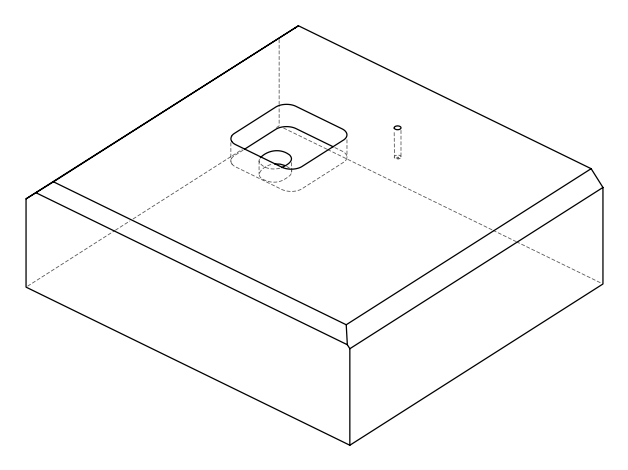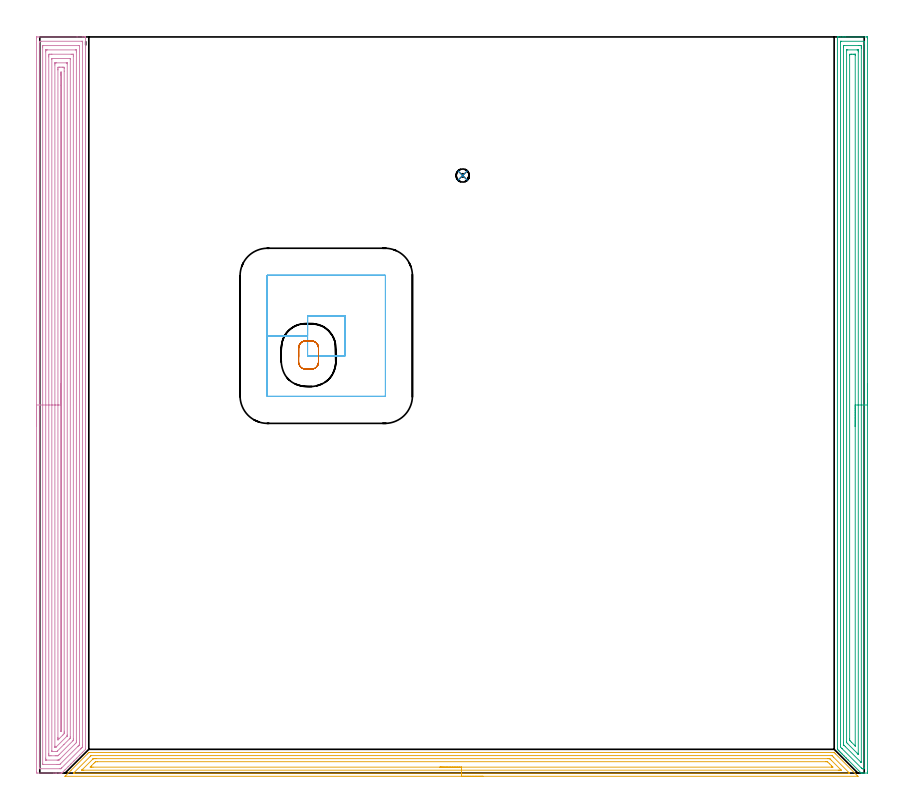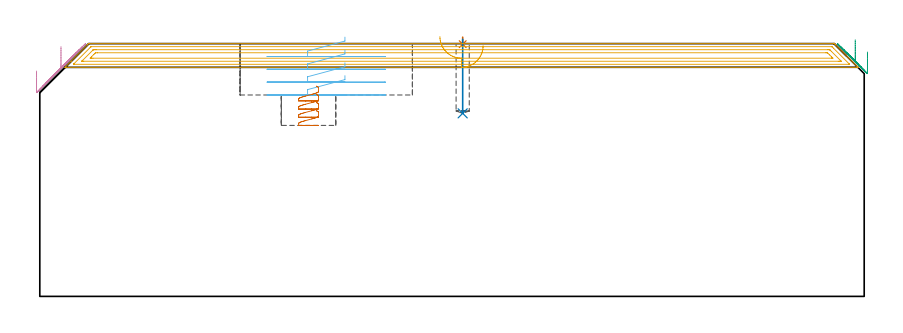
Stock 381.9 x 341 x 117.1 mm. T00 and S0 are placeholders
(PLAN: 7 operations, 4 tool changes, 54 min)
(1 SPOT_DRILL | STEP1POCKET | NXT0321_9005460120000 | 0.03 min | 1 mm3)
(2 DRILL_BLIND_HOLE_INTO_CENTER | STEP1POCKET | NXT0301_032 | 0.14 min | 910 mm3)
(3 AREA_MILL | FG_CHAMFER_SURFACE | UGT0205_001 | 13.78 min | 32942 mm3)
(4 AREA_MILL_1 | FG_CHAMFER_SURFACE_1 | UGT0205_001 | 24.55 min | 87849 mm3)
(5 AREA_MILL_2 | FG_CHAMFER_SURFACE_2 | UGT0205_001 | 11.69 min | 21339 mm3)
(6 MILL_RECTANGULAR_POCKET | POCKET_RECTANGULAR_STRAIGHT | UGT0201_107 | Follow Part, ap 6.25, ae 75% | 3.07 min | 150763 mm3)
(7 MILL_RECTANGULAR_POCKET_1 | POCKET_RECTANGULAR_STRAIGHT_1 | UGT0201_008 | Follow Part, ap 4, ae 75% | 0.75 min | 8804 mm3)
(TOOL NXT0321_9005460120000 | NC Spot Drill, 142deg, 12mm, Carbide, Uncoated | D12 PA142 FL30 Z2)
(TOOL NXT0301_032 | Carbide Drill 6.1mm [860.1-0610-031A1-MM 2214] | D6.1 PA140 FL53 Z2)
(TOOL UGT0205_001 | Chamfer Mill 20 x 3 x 45 deg. | D20 FL50 Z2)
(TOOL UGT0201_107 | End Mill 25 mm | D25 FL25 Z2)
(TOOL UGT0201_008 | End Mill 16 mm | D16 FL32 Z4)
(OP 1 SPOT_DRILL)
G17 G21 G94 G90
T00 M6
G54
G17 G0 G90 X195.9 Y276.8 S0 M3
G43 Z127.1 H0
G94 G81 G98 Z116.837 F250. R120.1
G80
M5
M2
(OP 2 DRILL_BLIND_HOLE_INTO_CENTER)
G17 G21 G94 G90
T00 M6
G54
G17 G0 G90 X195.9 Y276.8 S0 M3
G43 Z127.1 H1
G94 G81 G98 Z84.8 F250. R119.1
G80
M5
M2
(OP 3 AREA_MILL)
G17 G21 G94 G90
T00 M6
G54
G17 G0 G90 X383.4 Y180.5 S1061 M3
G43 Z127.1 H0
Z113.2
G94 G1 Y180.462 Z112.328 F250.
Y180.348 Z111.464
Y180.159 Z110.612
Y179.897 Z109.78
Y179.563 Z108.974
Y179.16 Z108.2
Y178.691 Z107.464
Y178.16 Z106.772
Y177.571 Z106.129
Y176.928 Z105.54
Y176.236 Z105.008
Y175.5 Z104.54
Y174.726 Z104.137
Y173.92 Z103.803
Y173.088 Z103.541
Y172.236 Z103.352
Y171.372 Z103.238
Y170.5 Z103.2
Y0.628
X383.397 Y0.373 Z103.203
X383.391 Y0.003 Z103.206
X383.375 Y0.001 Z103.222
X382.145 Y0. Z104.45
X381.436 Z105.164
X381.102 Z105.497
X380.518 Y0.005 Z106.079
X380.493 Y0.01 Z106.104
X380.393 Y0.107 Z106.205
X380.318 Y0.181 Z106.28
X374.398 Y6.102 Z112.202
X374.259 Y6.239 Z112.337
X374.209 Y6.29 Z112.389
X373.571 Y6.929 Z113.029
X373.383 Y7.115 Z113.213
X372.745 Y7.755 Z113.855
X372.507 Y7.991 Z114.089
X371.918 Y8.582 Z114.682
X371.825 Y8.675 Z114.774
X371.631 Y8.867 Z114.965
X371.091 Y9.409 Z115.508
X370.755 Y9.744 Z115.842
X370.264 Y10.236 Z116.336
X369.847 Y10.652 Z116.751
X369.612 Y10.889 Z116.982
X369.499 Y11.005 Z117.083
X369.5 Y11.356 Z117.1
Y340.819
X369.502 Y340.99 Z117.089
X369.65 Y340.997 Z116.942
X369.806 Y341. Z116.793
X370.045 Z116.555
X370.755 Z115.84
X371.985 Z114.611
X372.507 Z114.087
X373.122 Z113.473
X383.022 Z103.576
X383.286 Y340.996 Z103.312
X383.392 Y340.99 Z103.206
X383.399 Y340.881 Z103.199
X383.4 Y340.372 Z103.2
Y170.5
X381.986 Z104.614
X381.985 Y2.579 Z104.615
Y2.416
X381.98 Y2.051 Z104.62
X381.979 Y2.014 Z104.621
X381.921 Y2.009 Z104.679
X381.813 Y2.004 Z104.787
X381.676 Y2.001 Z104.924
X381.269 Z105.331
X381.133 Y2.002 Z105.467
X381.025 Y2.006 Z105.575
X380.954 Y2.01 Z105.646
X380.909 Y2.053 Z105.691
X380.535 Y2.416 Z106.065
X371.631 Y11.32 Z114.969
X371.594 Y11.357 Z115.006
X370.921 Y12.081 Z115.679
X370.914 Y13.145 Z115.686
X370.915 Y338.421 Z115.685
X370.916 Y338.584 Z115.684
X370.92 Y338.949 Z115.68
X370.921 Y338.986 Z115.679
X370.979 Y338.991 Z115.621
X371.087 Y338.996 Z115.513
X371.224 Y338.999 Z115.376
X381.739 Z104.861
X381.921 Y338.994 Z104.679
X381.955 Y338.99 Z104.645
X381.979 Y338.983 Z104.621
X381.98 Y338.942 Z104.62
X381.984 Y338.748 Z104.616
X381.985 Y338.584 Z104.615
X381.986 Y337.853 Z104.614
Y170.5
X380.572 Z106.028
X380.571 Y5.098 Z106.029
X380.57 Y4.918 Z106.03
X380.568 Y4.857 Z106.032
X380.567 Y4.849 Z106.033
X380.542 Y4.868 Z106.058
X380.483 Y4.921 Z106.117
X380.393 Y5.007 Z106.207
X373.149 Y12.251 Z113.451
X372.507 Y12.901 Z114.093
X372.388 Y13.027 Z114.212
X372.335 Y13.089 Z114.265
X372.334 Y13.145 Z114.266
X372.331 Y13.325 Z114.269
X372.329 Y14.039 Z114.271
Y14.221
Y336.084
X372.332 Y336.796 Z114.268
X372.335 Y336.972 Z114.265
X372.338 Y336.99 Z114.262
X372.357 Y336.993 Z114.243
X372.407 Y336.997 Z114.193
X372.507 Y336.999 Z114.093
X379.517 Y337. Z107.083
X380.196 Y336.996 Z106.404
X380.393 Y336.99 Z106.207
X380.565 Y336.969 Z106.035
X380.568 Y336.796 Z106.032
X380.57 Y336.615 Z106.03
X380.571 Y335.902 Z106.029
X380.572 Y335.72 Z106.028
Y170.5
X379.157 Z107.443
Y8.866
X379.156 Y8.725 Z107.444
X379.155 Y8.705 Z107.445
X379.154 Y8.704 Z107.446
X379.145 Y8.711 Z107.455
X379.085 Y8.766 Z107.515
X378.987 Y8.862 Z107.613
X378.641 Y9.208 Z107.959
X374.259 Y13.59 Z112.341
X373.815 Y14.039 Z112.785
X373.751 Y14.11 Z112.849
X373.748 Y14.171 Z112.852
X373.745 Y14.303 Z112.855
X373.743 Y14.566 Z112.857
Y334.64
X373.745 Y334.817 Z112.855
X373.749 Y334.956 Z112.851
X373.75 Y334.99 Z112.85
X373.771 Y334.993 Z112.829
X373.825 Y334.996 Z112.775
X374.259 Y335. Z112.341
X378.641 Z107.959
X379.074 Y334.996 Z107.526
X379.126 Y334.993 Z107.474
X379.148 Y334.99 Z107.452
X379.15 Y334.976 Z107.45
X379.155 Y334.912 Z107.445
X379.156 Y334.851 Z107.444
X379.157 Y334.48 Z107.443
Y334.114
Y170.5
X377.743 Z108.857
Y12.728
X377.742 Y12.624 Z108.858
X377.74 Y12.573 Z108.86
X377.739 Y12.569 Z108.861
X377.736 Y12.57 Z108.864
X377.713 Y12.589 Z108.887
X377.61 Y12.689 Z108.99
X376.012 Y14.287 Z110.588
X375.374 Y14.933 Z111.226
X375.164 Y15.156 Z111.436
X375.157 Y15.827 Z111.443
Y332.325
X375.161 Y332.762 Z111.439
X375.164 Y332.97 Z111.436
X375.36 Y332.991 Z111.24
X376.012 Y332.998 Z110.588
X376.227 Y333. Z110.373
X377.103 Z109.497
X377.627 Y332.999 Z108.973
X377.68 Y332.998 Z108.92
X377.717 Y332.994 Z108.883
X377.735 Y332.99 Z108.865
X377.736 Y332.974 Z108.864
X377.74 Y332.766 Z108.86
X377.743 Y332.347 Z108.857
Y170.5
Y169.628 Z108.895
Y168.763 Z109.009
Y167.912 Z109.198
Y167.08 Z109.46
Y166.274 Z109.794
Y165.5 Z110.197
Y164.764 Z110.665
Y164.072 Z111.196
Y163.429 Z111.786
Y162.84 Z112.429
Y162.308 Z113.121
Y161.84 Z113.857
Y161.437 Z114.631
Y161.103 Z115.437
Y160.841 Z116.269
Y160.652 Z117.12
Y160.538 Z117.985
Y160.5 Z118.857
G0 Z127.1
M5
M2
(OP 4 AREA_MILL_1)
G17 G21 G94 G90
T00 M6
G54
G17 G0 G90 X-1.5 Y160.5 S1061 M3
G43 Z127.1 H0
Z104.4
G94 G1 Y160.538 Z103.528 F250.
Y160.652 Z102.664
Y160.841 Z101.812
Y161.103 Z100.98
Y161.437 Z100.174
Y161.84 Z99.4
Y162.308 Z98.664
Y162.84 Z97.972
Y163.429 Z97.329
Y164.072 Z96.74
Y164.764 Z96.208
Y165.5 Z95.74
Y166.274 Z95.337
Y167.08 Z95.003
Y167.912 Z94.741
Y168.763 Z94.552
Y169.628 Z94.438
Y170.5 Z94.4
Y340.372
X-1.496 Y340.992 Z94.402
X-1.494 Y340.995 Z94.404
X-0.876 Y340.998 Z95.022
X-0.248 Y341. Z95.65
X17.266 Z113.162
X19.682 Z115.577
X20.405 Z116.305
X20.695 Z116.594
X21.129 Y340.999 Z117.02
X21.144 Y340.998 Z117.036
X21.197 Y340.99 Z117.088
X21.2 Y340.819 Z117.1
Y11.351
X21.204 Y11.013 Z117.093
X21.176 Y10.975 Z117.075
X19.769 Y9.569 Z115.668
X18.49 Y8.29 Z114.389
X17.087 Y6.886 Z112.986
X15.809 Y5.608 Z111.708
X14.405 Y4.204 Z110.304
X13.127 Y2.927 Z109.026
X11.722 Y1.522 Z107.622
X10.382 Y0.181 Z106.28
X10.297 Y0.098 Z106.195
X10.207 Y0.01 Z106.104
X9.935 Y0. Z105.835
X9.68 Z105.579
X8.956 Z104.851
X7.701 Z103.598
X7.169 Z103.063
X6.541 Z102.436
X-1.142 Z94.755
X-1.492 Y0.01 Z94.406
X-1.499 Y0.358 Z94.399
X-1.5 Y0.372
Y170.5 Z94.4
X-0.086 Z95.814
X-0.085 Y338.687 Z95.815
X-0.083 Y338.792 Z95.817
X-0.079 Y338.99 Z95.821
X0.018 Y338.992 Z95.918
X0.497 Y338.999 Z96.397
X19.266 Y339. Z115.166
X19.682 Y338.996 Z115.582
X19.741 Y338.994 Z115.641
X19.771 Y338.991 Z115.671
X19.779 Y338.895 Z115.679
X19.784 Y338.688 Z115.684
X19.785 Y338.584 Z115.685
X19.786 Y13.041 Z115.686
X19.784 Y12.251 Z115.684
X19.783 Y12.15 Z115.683
X19.779 Y12.048 Z115.679
X19.682 Y11.943 Z115.582
X19.393 Y11.646 Z115.293
X19.107 Y11.357 Z115.007
X18.948 Y11.197 Z114.848
X10.166 Y2.416 Z106.066
X10.006 Y2.26 Z105.906
X9.85 Y2.111 Z105.75
X9.729 Y2.01 Z105.629
X9.611 Y2.006 Z105.511
X9.371 Y2.001 Z105.271
X0.434 Y2. Z96.334
X0.018 Y2.004 Z95.918
X-0.041 Y2.006 Z95.859
X-0.071 Y2.009 Z95.829
X-0.079 Y2.105 Z95.821
X-0.084 Y2.312 Z95.816
X-0.085 Y2.416 Z95.815
X-0.086 Y170.5 Z95.814
X1.328 Z97.228
X1.329 Y336.379 Z97.229
X1.33 Y336.796 Z97.23
X1.333 Y336.915 Z97.233
X1.335 Y336.972 Z97.235
X1.343 Y336.99 Z97.243
X1.398 Y336.993 Z97.298
X1.603 Y336.999 Z97.503
X18.098 Z113.998
X18.234 Y336.997 Z114.134
X18.343 Y336.991 Z114.243
X18.366 Y336.988 Z114.266
X18.368 Y336.981 Z114.268
X18.369 Y336.955 Z114.269
X18.371 Y336.796 Z114.271
Y14.039
X18.37 Y13.563 Z114.27
X18.366 Y13.145 Z114.266
X18.365 Y13.09 Z114.265
X18.331 Y13.042 Z114.231
X18.26 Y12.965 Z114.16
X18.169 Y12.87 Z114.069
X17.894 Y12.594 Z113.794
X17.723 Y12.422 Z113.623
X9.677 Y4.377 Z105.577
X9.502 Y4.204 Z105.402
X9.32 Y4.031 Z105.22
X9.151 Y4.009 Z105.051
X8.956 Y4.005 Z104.856
X8.266 Y4. Z104.166
X8.062 Z103.962
X1.602 Y4.001 Z97.502
X1.466 Y4.003 Z97.366
X1.357 Y4.009 Z97.257
X1.334 Y4.012 Z97.234
X1.332 Y4.019 Z97.232
X1.331 Y4.045 Z97.231
X1.329 Y4.204 Z97.229
X1.328 Y170.5 Z97.228
X2.743 Z98.643
Y334.114
X2.748 Y334.96 Z98.648
X2.749 Y334.984 Z98.649
X2.764 Y334.99 Z98.664
X2.818 Y334.994 Z98.718
X2.929 Y334.998 Z98.829
X3.15 Y335. Z99.05
X3.593 Z99.493
X16.553 Z112.453
X16.773 Y334.998 Z112.673
X16.882 Y334.995 Z112.782
X16.936 Y334.99 Z112.836
X16.951 Y334.985 Z112.851
X16.957 Y334.114 Z112.857
Y14.977
X16.956 Y14.933 Z112.856
X16.939 Y14.1 Z112.839
X16.885 Y14.039 Z112.785
X16.498 Y13.648 Z112.398
X16.107 Y13.255 Z112.007
X9.346 Y6.496 Z105.246
X8.956 Y6.111 Z104.856
X8.894 Y6.055 Z104.794
X8.836 Y6.01 Z104.736
X8.727 Y6.007 Z104.627
X8.505 Y6.003 Z104.405
X8.062 Y6. Z103.962
X3.147 Z99.047
X2.927 Y6.002 Z98.827
X2.818 Y6.005 Z98.718
X2.764 Y6.01 Z98.664
X2.749 Y6.015 Z98.649
X2.743 Y6.886 Z98.643
Y170.5
X4.157 Z100.057
Y331.762
X4.158 Y332.325 Z100.058
X4.16 Y332.653 Z100.06
X4.164 Y332.977 Z100.064
X4.487 Y332.99 Z100.387
X4.709 Y332.997 Z100.609
X5.381 Y333. Z101.281
X5.6 Z101.5
X14.539 Z110.439
X15.213 Y332.998 Z111.113
X15.436 Y332.996 Z111.336
X15.519 Y332.99 Z111.419
X15.536 Y332.965 Z111.436
X15.538 Y332.894 Z111.438
X15.542 Y332.325 Z111.442
X15.543 Y331.995 Z111.443
Y15.827
X15.541 Y15.498 Z111.441
X15.538 Y15.215 Z111.438
X15.536 Y15.149 Z111.436
X15.485 Y15.094 Z111.385
X15.334 Y14.933 Z111.234
X8.956 Y8.555 Z104.856
X8.565 Y8.172 Z104.465
X8.397 Y8.01 Z104.297
X8.062 Y8.004 Z103.962
X7.842 Y8.001 Z103.742
X7.169 Y8. Z103.069
X5.161 Z101.061
X4.487 Y8.002 Z100.387
X4.264 Y8.003 Z100.164
X4.181 Y8.01 Z100.081
X4.164 Y8.035 Z100.064
X4.161 Y8.106 Z100.061
X4.158 Y8.674 Z100.058
X4.157 Y9.005 Z100.057
Y170.5
X5.571 Z101.471
Y330.537
X5.573 Y330.889 Z101.473
X5.576 Y330.976 Z101.476
X5.577 Y330.989 Z101.477
X5.602 Y330.994 Z101.502
X5.658 Y330.997 Z101.558
X5.812 Y331. Z101.712
X13.858 Y330.999 Z109.758
X14.071 Y330.993 Z109.971
X14.116 Y330.99 Z110.016
X14.122 Y330.913 Z110.022
X14.127 Y330.73 Z110.027
X14.128 Y330.537 Z110.028
X14.129 Y16.911 Z110.029
X14.128 Y16.721 Z110.028
X14.125 Y16.369 Z110.025
X14.122 Y16.198 Z110.022
X14.043 Y16.103 Z109.943
X13.778 Y15.827 Z109.678
X11.191 Y13.238 Z107.091
X8.238 Y10.287 Z104.138
X8.062 Y10.115 Z103.962
X7.952 Y10.012 Z103.852
X7.847 Y10.007 Z103.747
X7.63 Y10.001 Z103.53
X5.842 Z101.742
X5.629 Y10.007 Z101.529
X5.584 Y10.01 Z101.484
X5.578 Y10.087 Z101.478
X5.573 Y10.27 Z101.473
X5.572 Y10.463 Z101.472
X5.571 Y170.5 Z101.471
X6.985 Z102.885
Y328.038
X6.988 Y328.749 Z102.888
X6.99 Y328.928 Z102.89
X6.992 Y328.984 Z102.892
X7.044 Y328.99 Z102.944
X7.169 Y328.993 Z103.069
X7.812 Y329. Z103.712
X12.281 Z108.181
X12.531 Y328.998 Z108.431
X12.615 Y328.995 Z108.515
X12.68 Y328.99 Z108.58
X12.708 Y328.977 Z108.608
X12.71 Y328.932 Z108.61
X12.713 Y328.749 Z108.613
X12.714 Y328.566 Z108.614
Y17.615
X12.712 Y17.434 Z108.612
X12.708 Y17.25 Z108.608
X12.703 Y17.212 Z108.603
X12.688 Y17.193 Z108.588
X12.647 Y17.148 Z108.547
X12.531 Y17.029 Z108.431
X12.378 Y16.875 Z108.278
X7.753 Y12.251 Z103.653
X7.556 Y12.062 Z103.456
X7.501 Y12.01 Z103.401
X7.415 Y12.004 Z103.315
X7.169 Y12.003 Z103.069
X7.085 Y12.005 Z102.985
X7.02 Y12.01 Z102.92
X6.992 Y12.022 Z102.892
X6.99 Y12.068 Z102.89
X6.987 Y12.251 Z102.887
X6.986 Y12.434 Z102.886
X6.985 Y170.5 Z102.885
X8.399 Z104.299
X8.4 Y325.73 Z104.3
Y326.067
X8.403 Y326.62 Z104.303
X8.407 Y326.961 Z104.307
X8.919 Y326.998 Z104.819
X8.956 Y326.999 Z104.856
X9.811 Y327. Z105.711
X10.706 Y326.999 Z106.606
X10.744 Y326.997 Z106.644
X11.293 Y326.961 Z107.193
X11.298 Y326.406 Z107.198
X11.3 Y325.173 Z107.2
Y19.403
X11.297 Y18.85 Z107.197
X11.293 Y18.509 Z107.193
X11.283 Y18.241 Z107.183
X10.706 Y17.653 Z106.606
X8.918 Y15.865 Z104.818
X8.689 Y15.636 Z104.589
X8.47 Y15.42 Z104.37
X8.443 Y15.395 Z104.343
X8.411 Y15.369 Z104.311
X8.406 Y15.405 Z104.306
X8.403 Y15.486 Z104.303
X8.4 Y15.827 Z104.3
Y16.199
X8.399 Y16.384 Z104.299
Y170.5
X9.814 Z105.714
Y323.385
X9.815 Y324.279 Z105.715
X9.816 Y324.313 Z105.716
X9.85 Y324.866 Z105.75
X9.884 Y324.279 Z105.784
X9.885 Y324.244 Z105.785
X9.886 Y323.385 Z105.786
Y318.649
Y19.403
X9.885 Y19.368 Z105.785
X9.882 Y19.332 Z105.782
X9.875 Y19.283 Z105.775
X9.85 Y19.254 Z105.75
X9.829 Y19.235 Z105.729
X9.821 Y19.296 Z105.721
X9.815 Y19.367 Z105.715
X9.814 Y19.403 Z105.714
Y170.5
Y171.372 Z105.752
Y172.236 Z105.866
Y173.088 Z106.054
Y173.92 Z106.317
Y174.726 Z106.651
Y175.5 Z107.053
Y176.236 Z107.522
Y176.928 Z108.053
Y177.571 Z108.643
Y178.16 Z109.286
Y178.691 Z109.978
Y179.16 Z110.714
Y179.563 Z111.488
Y179.897 Z112.294
Y180.159 Z113.126
Y180.348 Z113.977
Y180.462 Z114.842
Y180.5 Z115.714
G0 Z127.1
M5
M2
(OP 5 AREA_MILL_2)
G17 G21 G94 G90
T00 M6
G54
G17 G0 G90 X205.35 Y-1.5 S1061 M3
G43 Z127.1 H0
Z116.1
G94 G1 X205.312 Z115.228 F250.
X205.198 Z114.364
X205.009 Z113.512
X204.747 Z112.68
X204.413 Z111.874
X204.01 Z111.1
X203.542 Z110.364
X203.011 Z109.672
X202.421 Z109.029
X201.778 Z108.44
X201.086 Z107.908
X200.35 Z107.44
X199.576 Z107.037
X198.77 Z106.703
X197.938 Z106.441
X197.087 Z106.252
X196.222 Z106.138
X195.35 Z106.1
X11.814
X11.716 Y-1.496 Z106.102
X11.714 Y-1.495 Z106.103
X11.716 Y-1.483 Z106.115
X14.518 Y1.318 Z108.917
X22.133 Y8.933 Z116.532
X22.699 Y9.499 Z117.096
X22.701
X23.026 Y9.5 Z117.1
X367.674
X368. Y9.499 Z117.096
X368.001
X368.567 Y8.933 Z116.532
X378.686 Y-1.186 Z106.413
X378.852 Y-1.35 Z106.247
X378.984 Y-1.485 Z106.113
X378.986 Y-1.495 Z106.103
X378.984 Y-1.499 Z106.099
X378.886 Y-1.5 Z106.1
X195.35
Y-0.086 Z107.514
X15.883
X15.584 Y-0.079 Z107.521
X15.602 Y-0.056 Z107.544
X15.64 Y-0.013 Z107.587
X15.76 Y0.11 Z107.71
X15.883 Y0.233 Z107.833
X23.345 Y7.694 Z115.294
X23.666 Y8.013 Z115.613
X23.719 Y8.061 Z115.661
X23.737 Y8.076 Z115.676
X23.774 Y8.08 Z115.68
X23.847 Y8.084 Z115.684
X23.919 Y8.085 Z115.685
X366.709
X366.781 Y8.083 Z115.683
X366.854 Y8.079 Z115.679
X366.968 Y8.07 Z115.67
X367.029 Y8.013 Z115.613
X367.674 Y7.375 Z114.975
X375.063 Y-0.013 Z107.587
X375.097 Y-0.049 Z107.551
X375.115 Y-0.071 Z107.529
X375.118 Y-0.077 Z107.523
X375.107 Y-0.079 Z107.521
X374.963 Y-0.084 Z107.516
X374.89 Y-0.085 Z107.515
X195.35 Y-0.086 Z107.514
Y1.328 Z108.928
X20.347 Y1.329 Z108.929
X19.896 Y1.33 Z108.93
X19.481 Y1.334 Z108.934
X19.454 Y1.336 Z108.936
Y1.346 Z108.946
Y1.353 Z108.953
X19.663 Y1.563 Z109.163
X19.87 Y1.771 Z109.371
X24.57 Y6.47 Z114.07
X24.652 Y6.55 Z114.15
X24.719 Y6.613 Z114.213
X24.764 Y6.653 Z114.253
X24.812 Y6.664 Z114.264
X25.265 Y6.669 Z114.269
X25.704 Y6.671 Z114.271
X26.155
X364.996
X365.447 Y6.67 Z114.27
X365.889 Y6.666 Z114.266
X365.914 Y6.665 Z114.265
X365.942 Y6.647 Z114.247
X366.005 Y6.589 Z114.189
X366.129 Y6.47 Z114.07
X366.371 Y6.229 Z113.829
X366.781 Y5.82 Z113.42
X370.829 Y1.771 Z109.371
X371.246 Y1.35 Z108.95
X371.254 Y1.335 Z108.935
X371.246 Y1.334 Z108.934
X370.794 Y1.33 Z108.93
X370.353 Y1.329 Z108.929
X369.903 Y1.328 Z108.928
X195.35
Y2.743 Z110.343
X24.63
X23.919 Y2.744 Z110.344
X23.836 Y2.745 Z110.345
X23.318 Y2.757 Z110.357
X23.919 Y3.37 Z110.97
X24.995 Y4.446 Z112.046
X25.35 Y4.8 Z112.4
X25.704 Y5.151 Z112.751
X25.802 Y5.241 Z112.841
X26.597 Y5.255 Z112.855
X26.679 Y5.256 Z112.856
X364.183 Y5.257 Z112.857
X364.589 Y5.255 Z112.855
X364.792 Y5.253 Z112.853
X364.889 Y5.25 Z112.85
X364.996 Y5.15 Z112.75
X365.705 Y4.446 Z112.046
X365.889 Y4.263 Z111.863
X366.781 Y3.369 Z110.969
X367.334 Y2.805 Z110.405
X367.386 Y2.749 Z110.349
X367.314 Y2.747 Z110.347
X367.137 Y2.745 Z110.345
X366.781 Y2.743 Z110.343
X366.701
X195.35
X194.479 Z110.381
X193.614 Z110.495
X192.762 Z110.683
X191.93 Z110.946
X191.124 Z111.28
X190.35 Z111.682
X189.614 Z112.151
X188.922 Z112.682
X188.279 Z113.272
X187.69 Z113.915
X187.159 Z114.607
X186.69 Z115.343
X186.287 Z116.117
X185.953 Z116.923
X185.691 Z117.755
X185.502 Z118.606
X185.388 Z119.471
X185.35 Z120.343
G0 Z127.1
M5
M2
(OP 6 MILL_RECTANGULAR_POCKET)
G17 G21 G94 G90
T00 M6
G54
G17 G0 G90 X141.35 Y205.048 S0 M3
G43 Z127.1 H0
Z120.1
G94 G1 Y211.85 Z118.277 F250.
X124.05 Z113.642
Y202.55 Z111.15
Y193.25 F500.
X141.35
Y211.85
X124.05
Y202.55
X105.3
Y174.7
G3 X105.5 Y174.5 R0.2
G1 X159.9
G3 X160.1 Y174.7 R0.2
G1 Y230.4
G3 X159.9 Y230.6 R0.2
G1 X105.5
G3 X105.3 Y230.4 R0.2
G1 Y202.55
Y201.55
G0 X141.35 Y205.048 Z114.15
G1 Y211.85 Z112.327 F250.
X124.05 Z107.692
Y202.55 Z105.2
Y193.25 F500.
X141.35
Y211.85
X124.05
Y202.55
X105.3
Y174.7
G3 X105.5 Y174.5 R0.2
G1 X159.9
G3 X160.1 Y174.7 R0.2
G1 Y230.4
G3 X159.9 Y230.6 R0.2
G1 X105.5
G3 X105.3 Y230.4 R0.2
G1 Y202.55
Y201.55
G0 X141.35 Y205.048 Z108.2
G1 Y211.85 Z106.377 F250.
X124.05 Z101.742
Y202.55 Z99.25
Y193.25 F500.
X141.35
Y211.85
X124.05
Y202.55
X105.3
Y174.7
G3 X105.5 Y174.5 R0.2
G1 X159.9
G3 X160.1 Y174.7 R0.2
G1 Y230.4
G3 X159.9 Y230.6 R0.2
G1 X105.5
G3 X105.3 Y230.4 R0.2
G1 Y202.55
Y201.55
G0 X141.35 Y205.048 Z102.25
G1 Y211.85 Z100.427 F250.
X124.05 Z95.792
Y202.55 Z93.3
Y193.25 F500.
X141.35
Y211.85
X124.05
Y202.55
X105.3
Y174.7
G3 X105.5 Y174.5 R0.2
G1 X159.9
G3 X160.1 Y174.7 R0.2
G1 Y230.4
G3 X159.9 Y230.6 R0.2
G1 X105.5
G3 X105.3 Y230.4 R0.2
G1 Y202.55
Y201.55
G0 Z127.1
M5
M2
(OP 7 MILL_RECTANGULAR_POCKET_1)
G17 G21 G94 G90
T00 M6
G54
G17 G0 G90 X128.12 Y188.048 S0 M3
G43 Z127.1 H0
Z97.36
G94 G1 X128.137 Y188.063 Z97.354 F250.
X128.452 Y188.428 Z97.225
X128.711 Y188.835 Z97.095
X128.908 Y189.276 Z96.966
X129.038 Y189.74 Z96.837
X129.1 Y190.218 Z96.708
Y197.082 Z94.868
X129.038 Y197.56 Z94.739
X128.908 Y198.024 Z94.61
X128.711 Y198.465 Z94.481
X128.452 Y198.872 Z94.352
X128.137 Y199.237 Z94.222
X127.772 Y199.552 Z94.093
X127.365 Y199.811 Z93.964
X126.924 Y200.008 Z93.835
X126.46 Y200.138 Z93.705
X125.982 Y200.2 Z93.576
X123.018 Z92.782
X122.54 Y200.138 Z92.653
X122.076 Y200.008 Z92.523
X121.635 Y199.811 Z92.394
X121.228 Y199.552 Z92.265
X120.863 Y199.237 Z92.136
X120.548 Y198.872 Z92.006
X120.289 Y198.465 Z91.877
X120.092 Y198.024 Z91.748
X119.962 Y197.56 Z91.619
X119.9 Y197.082 Z91.489
Y196.9 Z91.441
Y193.65 Z90.57
Y190.4 F500.
G3 X123.2 Y187.1 R3.3
G1 X125.8
G3 X129.1 Y190.4 R3.3
G1 Y196.9
G3 X125.8 Y200.2 R3.3
G1 X123.2
G3 X119.9 Y196.9 R3.3
G1 Y193.65
Y192.65
G0 X128.12 Y188.048 Z93.57
G1 X128.137 Y188.063 Z93.564 F250.
X128.452 Y188.428 Z93.435
X128.711 Y188.835 Z93.305
X128.908 Y189.276 Z93.176
X129.038 Y189.74 Z93.047
X129.1 Y190.218 Z92.918
Y197.082 Z91.078
X129.038 Y197.56 Z90.949
X128.908 Y198.024 Z90.82
X128.711 Y198.465 Z90.691
X128.452 Y198.872 Z90.562
X128.137 Y199.237 Z90.432
X127.772 Y199.552 Z90.303
X127.365 Y199.811 Z90.174
X126.924 Y200.008 Z90.045
X126.46 Y200.138 Z89.915
X125.982 Y200.2 Z89.786
X123.018 Z88.992
X122.54 Y200.138 Z88.863
X122.076 Y200.008 Z88.733
X121.635 Y199.811 Z88.604
X121.228 Y199.552 Z88.475
X120.863 Y199.237 Z88.346
X120.548 Y198.872 Z88.216
X120.289 Y198.465 Z88.087
X120.092 Y198.024 Z87.958
X119.962 Y197.56 Z87.829
X119.9 Y197.082 Z87.7
Y196.9 Z87.651
Y193.65 Z86.78
Y190.4 F500.
G3 X123.2 Y187.1 R3.3
G1 X125.8
G3 X129.1 Y190.4 R3.3
G1 Y196.9
G3 X125.8 Y200.2 R3.3
G1 X123.2
G3 X119.9 Y196.9 R3.3
G1 Y193.65
Y192.65
G0 X128.12 Y188.048 Z89.78
G1 X128.137 Y188.063 Z89.774 F250.
X128.452 Y188.428 Z89.645
X128.711 Y188.835 Z89.515
X128.908 Y189.276 Z89.386
X129.038 Y189.74 Z89.257
X129.1 Y190.218 Z89.128
Y197.082 Z87.289
X129.038 Y197.56 Z87.159
X128.908 Y198.024 Z87.03
X128.711 Y198.465 Z86.901
X128.452 Y198.872 Z86.772
X128.137 Y199.237 Z86.642
X127.772 Y199.552 Z86.513
X127.365 Y199.811 Z86.384
X126.924 Y200.008 Z86.255
X126.46 Y200.138 Z86.125
X125.982 Y200.2 Z85.996
X123.018 Z85.202
X122.54 Y200.138 Z85.073
X122.076 Y200.008 Z84.943
X121.635 Y199.811 Z84.814
X121.228 Y199.552 Z84.685
X120.863 Y199.237 Z84.556
X120.548 Y198.872 Z84.427
X120.289 Y198.465 Z84.297
X120.092 Y198.024 Z84.168
X119.962 Y197.56 Z84.039
X119.9 Y197.082 Z83.91
Y196.9 Z83.861
Y193.65 Z82.99
Y190.4 F500.
G3 X123.2 Y187.1 R3.3
G1 X125.8
G3 X129.1 Y190.4 R3.3
G1 Y196.9
G3 X125.8 Y200.2 R3.3
G1 X123.2
G3 X119.9 Y196.9 R3.3
G1 Y193.65
Y192.65
G0 X128.12 Y188.048 Z85.99
G1 X128.137 Y188.063 Z85.984 F250.
X128.452 Y188.428 Z85.855
X128.711 Y188.835 Z85.725
X128.908 Y189.276 Z85.596
X129.038 Y189.74 Z85.467
X129.1 Y190.218 Z85.338
Y197.082 Z83.499
X129.038 Y197.56 Z83.369
X128.908 Y198.024 Z83.24
X128.711 Y198.465 Z83.111
X128.452 Y198.872 Z82.982
X128.137 Y199.237 Z82.852
X127.772 Y199.552 Z82.723
X127.365 Y199.811 Z82.594
X126.924 Y200.008 Z82.465
X126.46 Y200.138 Z82.335
X125.982 Y200.2 Z82.206
X123.018 Z81.412
X122.54 Y200.138 Z81.283
X122.076 Y200.008 Z81.154
X121.635 Y199.811 Z81.024
X121.228 Y199.552 Z80.895
X120.863 Y199.237 Z80.766
X120.548 Y198.872 Z80.637
X120.289 Y198.465 Z80.507
X120.092 Y198.024 Z80.378
X119.962 Y197.56 Z80.249
X119.9 Y197.082 Z80.12
Y196.9 Z80.071
Y193.65 Z79.2
Y190.4 F500.
G3 X123.2 Y187.1 R3.3
G1 X125.8
G3 X129.1 Y190.4 R3.3
G1 Y196.9
G3 X125.8 Y200.2 R3.3
G1 X123.2
G3 X119.9 Y196.9 R3.3
G1 Y193.65
Y192.65
G0 Z127.1
M5
M2
